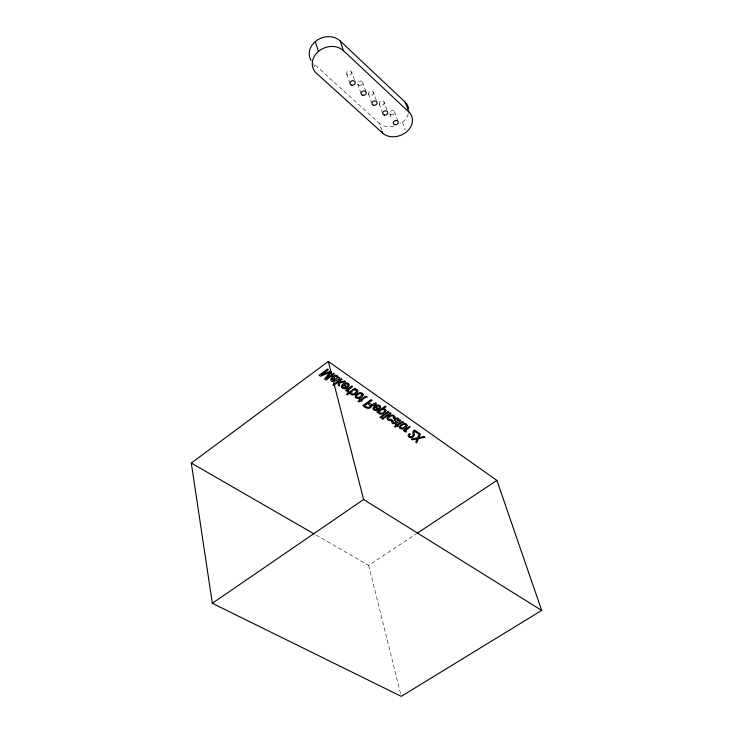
<?xml version="1.0" encoding="UTF-8"?>
<svg xmlns="http://www.w3.org/2000/svg" width="733" height="733" viewBox="0 0 733 733"><rect width="100%" height="100%" fill="white"/><g stroke="black" fill="none" stroke-linecap="round" stroke-linejoin="round"><path stroke-width="0.55" stroke-dasharray="3.67 2.75" d="M316.152 535.09L368.672 565.39L416.161 533.917M381.673 130.162L379.245 123.199L313.532 63.496L315.373 69.452M402.481 122.274L405.404 130.208M394.482 111.654L398.101 121.559M389.855 113.826L391.999 119.772M384.165 102.308A2.584 2.089 -22.1 0 1 380.894 105.176A2.584 2.089 -22.1 0 1 380.033 101.658A2.584 2.089 -22.1 0 1 384.165 102.308L387.006 110.234M379.236 103.793L382.397 112.708M373.555 92.523A2.602 2.126 -21.8 0 1 370.202 95.354A2.602 2.126 -21.8 0 1 369.423 91.744A2.602 2.126 -21.8 0 1 373.555 92.523L376.359 100.439M368.562 93.906L371.677 102.822M362.597 82.059L366.033 91.955M357.722 83.837L360.773 92.752M351.785 72.246A2.639 2.19 -21.2 0 1 348.569 75.288A2.639 2.19 -21.2 0 1 347.479 71.642A2.639 2.19 -21.2 0 1 351.785 72.246L354.479 80.154M346.773 73.877L349.76 82.783M368.672 565.39L400.676 694.133M408.254 113.963A17.07 13.698 -22.4 0 1 399.76 124.124M393.584 126.442A17.07 13.698 -22.4 0 1 379.245 123.199M391.175 114.806A2.556 2.052 -22.4 0 0 394.647 112.167A2.556 2.052 -22.4 0 0 390.68 111.242A2.556 2.052 -22.4 0 0 391.175 114.806M359.317 85.376A2.62 2.153 -21.5 0 0 362.789 82.591A2.62 2.153 -21.5 0 0 358.657 81.675A2.62 2.153 -21.5 0 0 359.317 85.376"/><path stroke-width="1.1" d="M191.304 463.064L328.302 361.442L496.901 480.417L541.696 610.433L401.226 696.35L212.323 603.296L191.304 463.064L314.173 533.945M212.323 603.296L363.614 499.494L541.696 610.433M417.114 533.294L496.901 480.417M311.003 60.408A17.858 15.109 -20.4 0 1 317.151 40.159A17.858 15.109 -20.4 0 1 340.158 40.911L405.202 102.189L408.932 112.057A17.216 13.725 -22.2 0 1 406.192 132.142A17.216 13.725 -22.2 0 1 382.718 133.149L316.601 73.419A18.013 15.146 -20.2 0 1 318.452 51.392L315.263 41.589M340.158 40.911L343.493 50.724L408.932 112.057M382.021 131.161L382.718 133.149M328.302 361.442L363.614 499.494M318.452 51.392A18.013 15.146 -20.2 0 1 343.493 50.724M405.202 102.189A17.07 13.698 -22.4 0 1 408.602 108.447M414.374 434.77L413.256 436.859A3.115 2.007 -16.5 0 1 411.717 437.546C409.133 438.673 406.265 435.081 409.582 433.661L410.37 434.211C407.319 435.842 411.653 438.096 412.908 435.778C413.412 433.799 411.827 431.151 414.557 429.978L418.809 432.956L417.865 433.615L414.484 431.242L413.953 432.378L414.374 434.77M342.485 386.456L343.869 387.876L346.205 387.198L343.346 385.21L342.485 386.456M348.193 384.926L347.79 385.989L348.642 386.584C351.501 382.626 344.052 381.673 342.338 384.651C338.628 388.224 345.912 390.387 347.9 387.216L344.144 384.596L346.443 383.726L348.193 384.926M391.734 421.649C392.21 427.852 405.001 418.47 399.018 420.22C399.714 416.958 393.639 417.407 394.253 420.321C399.146 422.758 391.376 424.031 393.429 421.044L392.677 420.522L391.734 421.649M339.81 380.958L339.755 382.049L344.446 380.913L345.555 381.691L339.645 383.029L339.333 386.071L338.225 385.301L338.591 381.856L333.726 385.411L332.892 384.834L341.276 378.695L342.109 379.273L339.81 380.958M374.022 408.373L375.342 409.738L377.623 409.069L374.893 407.172L374.022 408.373M379.612 406.879L379.19 407.905L380.006 408.473C382.873 404.634 375.589 403.791 373.931 406.641C370.229 410.095 377.339 412.138 379.273 409.087L375.681 406.586L377.935 405.734L379.612 406.879M331.838 379.227C335.851 383.038 334.486 378.814 333.258 376.487C334.495 374.435 338.664 374.939 338.225 377.724C345.325 376.396 327.339 386.74 331.518 377.981L332.342 378.549L331.838 379.227M348.257 390.213C349.21 391.175 348.551 392.952 347.314 391.642L347.479 390.231L346.425 390.991L345.609 390.423L351.703 385.989L352.564 386.593L348.257 390.213M370.431 405.899C369.579 408.565 365.959 407.227 364.759 405.514L367.59 403.48L370.431 405.899M387.235 418.305C386.951 420.779 390.561 421.118 392.036 419.817L391.257 419.267C387.134 421.163 388.472 415.813 391.77 415.868A1.622 1.063 -16.1 0 1 392.998 415.923L393.758 416.93L393.108 417.957L393.896 418.506L394.693 417.608A2.694 1.768 -16.1 0 0 394.922 416.426C393.135 413.375 388.27 415.638 387.235 418.305M405.981 430.335C406.833 431.251 406.164 432.882 405.028 431.673L405.239 430.353L404.213 431.068L403.462 430.555L409.417 426.386L410.205 426.936L405.981 430.335M363.403 394.629C362.734 397.689 358.135 399.87 355.633 397.543A3.317 2.226 -15.1 0 1 355.267 396.086C356.275 393.044 362.029 390.872 363.403 394.629M350.337 392.659L350.347 393.612L351.455 394.638A3.042 2.052 -15 0 0 353.269 394.858C356.998 395.206 360.462 388.463 354.864 389.315L355.642 388.747L354.854 388.197L346.489 394.272L347.323 394.849L350.337 392.659M379.364 411.964L379.419 412.743C386.648 415.501 385.457 404.57 379.364 411.964M407.282 425.323C406.513 428.2 402.17 430.317 399.732 428.127A3.207 2.08 -16.3 0 1 399.421 426.753C400.465 423.931 405.963 421.732 407.282 425.323M337.418 377.66L335.87 379.382C332.452 377.733 336.346 374.325 337.418 377.66M386.025 410.48L384.907 412.367L382.617 413.87A3.317 2.19 -15.8 0 1 380.592 414.273L378.613 413.403L378.512 412.083L377.715 412.652L376.918 412.102L385.311 406.109L386.135 406.687L383.047 408.886L385.338 409.243L386.025 410.48M371.576 406.137C370.156 410.168 364.805 408.034 362.872 405.569L371.164 399.613L372.089 400.255L368.525 402.811L371.979 404.753L375.672 402.765C378.191 403.7 373.024 405.789 371.512 405.624L371.576 406.137M398.257 420.174L396.727 421.777C393.584 420.22 397.387 417.104 398.257 420.174M356.834 391.12C349.806 400.071 350.227 385.934 356.834 391.12M362.175 394.876L359.023 397.533L356.641 397.002A1.842 1.237 -15.1 0 1 356.54 395.985C357.365 394.152 361.396 392.128 362.175 394.876M419.386 433.359L417.48 437.839L411.405 439.113L412.477 439.855L417.196 438.82L415.693 442.081L416.711 442.778L418.543 438.572L424.92 437.234L423.866 436.492L418.827 437.628L420.421 434.083L419.386 433.359M406.091 425.561L402.985 428.099L400.713 427.605A1.778 1.154 -16.3 0 1 400.658 426.643C401.482 424.957 405.358 422.932 406.091 425.561M331.435 371.805L326.396 378.475L333.469 373.234L334.395 373.876L325.993 380.07L324.609 379.108L329.658 372.437L320.458 376.249L319.057 375.269L327.486 369.038L328.421 369.698L321.283 374.93L330.473 371.127L331.435 371.805M359.903 399.164L359.078 399.769L359.756 400.236L358.071 401.455L358.923 402.041L360.609 400.823L361.406 401.382L362.239 400.786L361.433 400.227L365.391 397.378L367.462 397.02L365.758 396.214L360.59 399.641L359.903 399.164M388.16 411.506L379.923 417.352L380.739 417.911L388.976 412.074L388.16 411.506M383.102 417.947L381.966 418.763L382.791 419.331L383.927 418.525L383.102 417.947M390.185 412.926L384.211 417.159L385.036 417.737L391.01 413.504L390.185 412.926M396.241 424.398L395.426 424.975L396.067 425.424L394.4 426.588L395.206 427.147L396.874 425.983L397.625 426.505L398.45 425.928L397.689 425.406L401.583 422.666L403.599 422.309L401.968 421.548L396.883 424.847L396.241 424.398M394.766 124.72A2.584 2.062 -22.2 0 0 398.266 122.072A2.584 2.062 -22.2 0 0 394.272 121.147A2.584 2.062 -22.2 0 0 394.766 124.72M384.422 115.09A2.602 2.089 -22 0 0 387.72 112.213A2.602 2.089 -22 0 0 383.561 111.563A2.602 2.089 -22 0 0 384.422 115.09M373.665 105.268A2.62 2.126 -21.7 0 0 377.055 102.418A2.62 2.126 -21.7 0 0 372.886 101.649A2.62 2.126 -21.7 0 0 373.665 105.268M362.716 95.281A2.639 2.162 -21.4 0 0 366.216 92.486A2.639 2.162 -21.4 0 0 362.056 91.57A2.639 2.162 -21.4 0 0 362.716 95.281M351.895 85.184A2.657 2.199 -21 0 0 355.148 82.123A2.657 2.199 -21 0 0 350.814 81.528A2.657 2.199 -21 0 0 351.895 85.184"/></g></svg>
